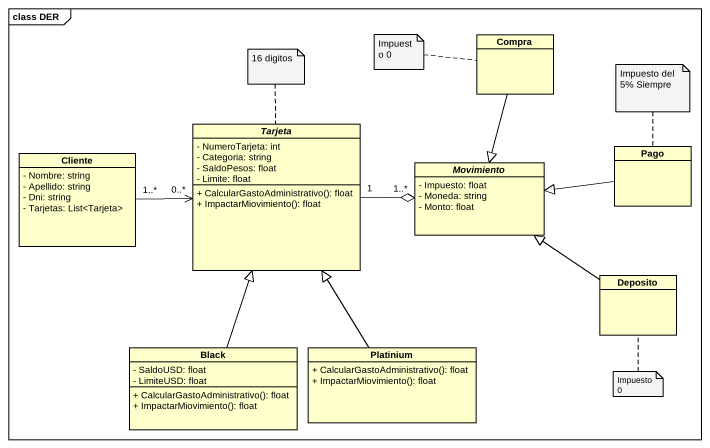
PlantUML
@startuml
mainframe class DER
hide circle
hide empty members
skinparam classAttributeIconSize 0
class Compra
abstract class Tarjeta {
  - NumeroTarjeta: int
  - Categoria: string
  - SaldoPesos: float
  - Limite: float
  + CalcularGastoAdministrativo(): float
  + ImpactarMiovimiento(): float
}
class Pago
class Cliente {
  - Nombre: string
  - Apellido: string
  - Dni: string
  - Tarjetas: List<Tarjeta>
}
abstract class Movimiento {
  - Impuesto: float
  - Moneda: string
  - Monto: float
}
class Deposito
class Black {
  - SaldoUSD: float
  - LimiteUSD: float
  + CalcularGastoAdministrativo(): float
  + ImpactarMiovimiento(): float
}
class Platinium {
  + CalcularGastoAdministrativo(): float
  + ImpactarMiovimiento(): float
}
Compra --|> Movimiento
Tarjeta "1" -right-o "1..*" Movimiento
Pago -left-|> Movimiento
Cliente "1..*" -right-> "0..*" Tarjeta
Deposito -up-|> Movimiento
Black -up-|> Tarjeta
Platinium -up-|> Tarjeta
note top of Tarjeta : 16 digitos
note left of Compra : Impuesto 0
note top of Pago : Impuesto del 5% Siempre
note bottom of Deposito : Impuesto 0
@enduml
